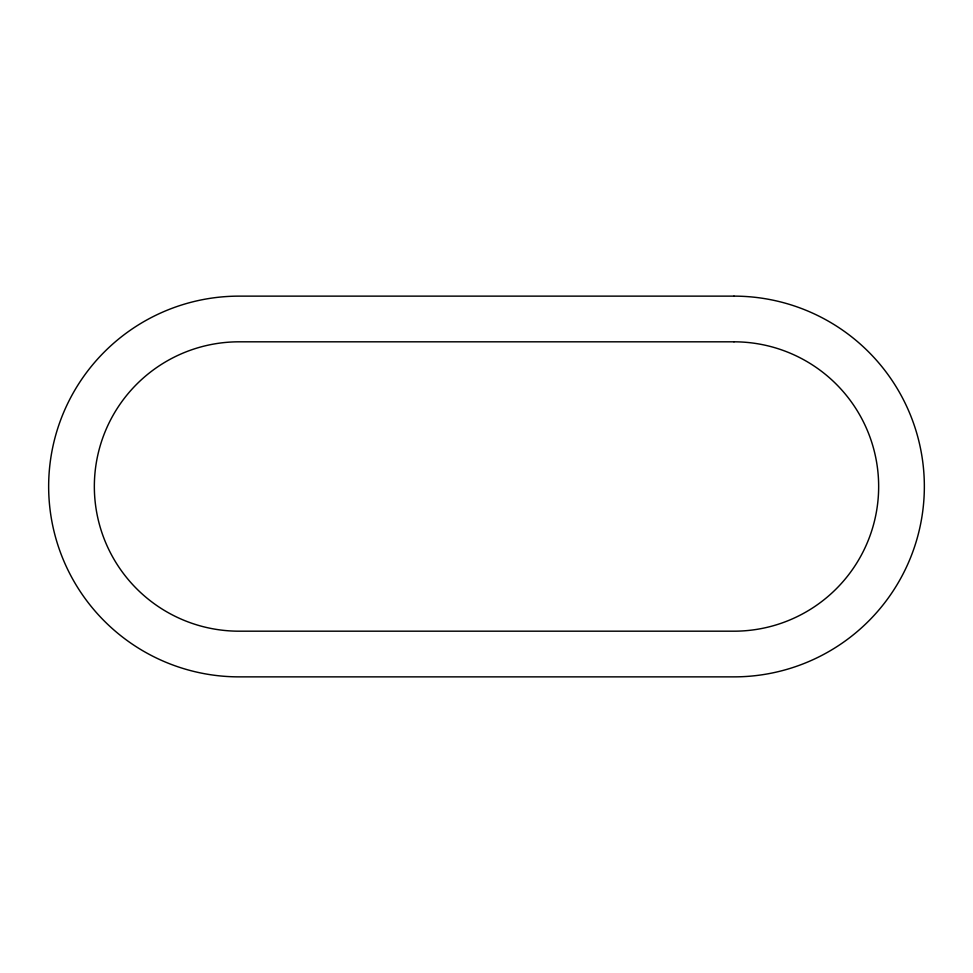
<?xml version="1.0" encoding="UTF-8"?>
<svg xmlns="http://www.w3.org/2000/svg" width="973" height="973" viewBox="0 0 973 973"><rect width="100%" height="100%" fill="white"/><g stroke="black" fill="none" stroke-linecap="round" stroke-linejoin="round"><path stroke-width="1.46" d="M733.983 296.133L239.017 296.133A190.367 190.367 0 0 0 48.65 486.5A190.367 190.367 0 0 0 239.017 676.867L733.983 676.867A190.367 190.367 0 0 0 924.35 486.5A190.367 190.367 0 0 0 733.983 296.133M733.983 341.815L239.017 341.815A144.685 144.685 0 0 0 94.345 486.5A144.685 144.685 0 0 0 239.017 631.185L733.983 631.185A144.685 144.685 0 0 0 878.655 486.5A144.685 144.685 0 0 0 733.983 341.815"/></g></svg>
